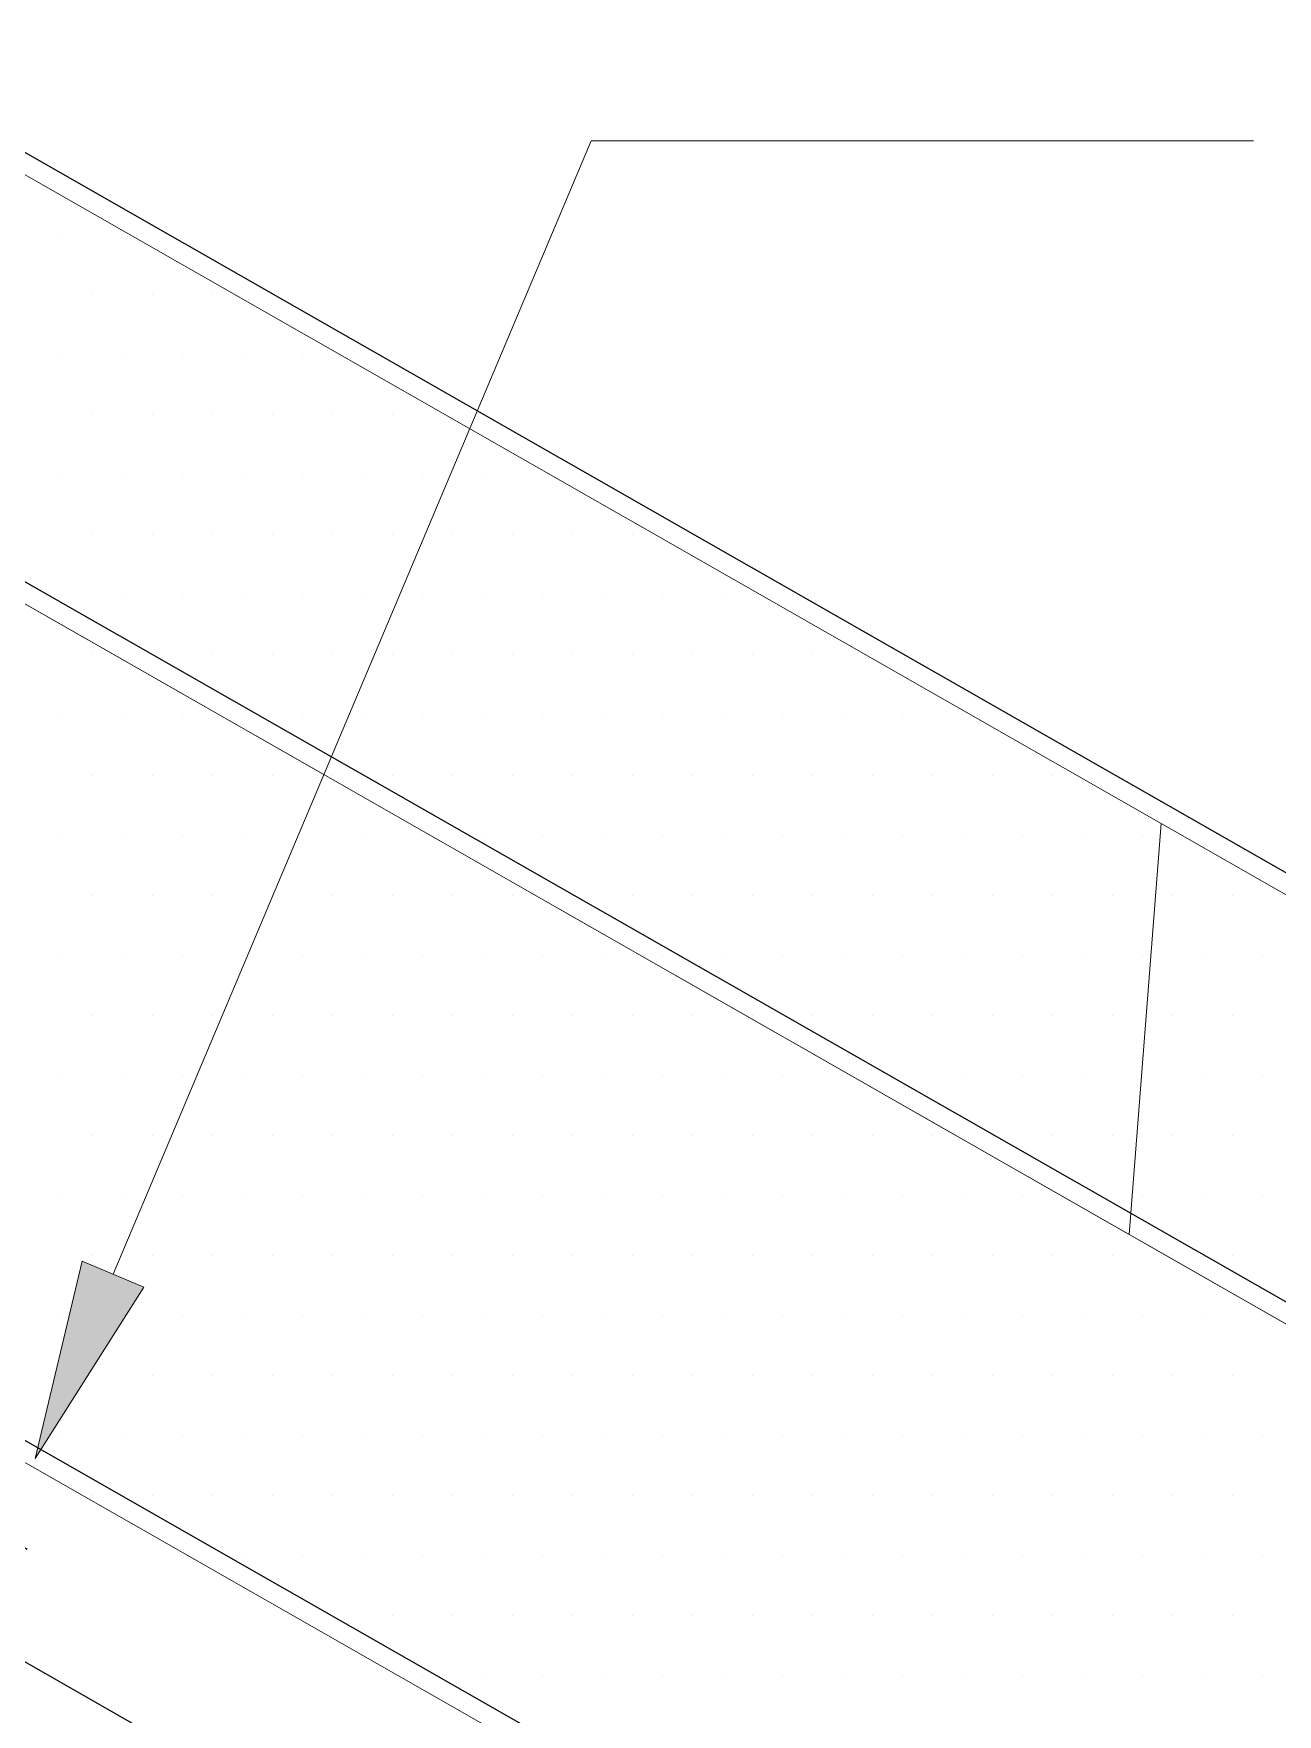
# Model space of a CAD drawing. Header units: inches. Extents: x -20.7 to 75.7, y -15.1 to 19.1.
# Drawn here: x -16.589 to -16.2, y -1.956 to -1.431 of the extents above; entities that cross this region are included whole.
import ezdxf

# ---------------------------------------------------------------- set-up
doc = ezdxf.new("R2010")
doc.units = ezdxf.units.IN
doc.header["$MEASUREMENT"] = 0
doc.linetypes.add('AI-Linetype-3', pattern=[0.375113, 0.250075, -0.125038])
for name, color, linetype, lineweight in [('.ATI-HATCH', 7, 'Continuous', 0), ('.ATI-TEXT', 7, 'Continuous', 0), ('G-ANNO-TTLB', 7, 'Continuous', 0), ('TYVEK', 7, 'Continuous', 0)]:
    doc.layers.add(name, color=color, linetype=linetype, lineweight=lineweight)

# ---------------------------------------------------------------- blocks, each defined once
blk = doc.blocks.new('Block_399')
at = {"layer": '.ATI-TEXT', "true_color": 0x000000, "transparency": 33554687}
h = blk.add_hatch(color=18, dxfattribs=at)
h.dxf.hatch_style = 2
h.paths.add_polyline_path([(-16.55431, -1.82292), (-16.58822, -1.87647), (-16.57351, -1.81482)])
at = {"layer": '.ATI-TEXT', "color": 18, "lineweight": 0, "true_color": 0x000000}
for p, q in [((-16.56391, -1.81887), (-16.41447, -1.4647)), ((-16.41447, -1.4647), (-16.20749, -1.4647))]:
    blk.add_line(p, q, dxfattribs=at)
at = {"layer": '.ATI-TEXT'}
blk.add_lwpolyline([(-16.55431, -1.82292), (-16.58822, -1.87647), (-16.57351, -1.81482), (-16.57351, -1.81482)], close=True, dxfattribs=at)
blk = doc.blocks.new('Block_501')
at = {"layer": '.ATI-HATCH'}
for points, knots in [([(-17.85279, -0.88913), (-17.85279, -0.88913), (-17.96947, -0.95664), (-17.96947, -0.95664), (-17.96947, -0.95664), (-18.08615, -1.02414), (-18.08615, -1.02414), (-18.08615, -1.02414), (-16.21898, -2.09033), (-16.21898, -2.09033), (-16.21898, -2.09033), (-15.98562, -1.95532), (-15.98562, -1.95532), (-15.98562, -1.95532), (-17.85279, -0.88913), (-17.85279, -0.88913)], [0, 0, 0, 0, 1, 1, 1, 2, 2, 2, 3, 3, 3, 4, 4, 4, 5, 5, 5, 5]), ([(-16.83667, -1.33523), (-16.83667, -1.33523), (-16.84666, -1.46365), (-16.84666, -1.46365), (-16.84666, -1.46365), (-16.24635, -1.80644), (-16.24635, -1.80644), (-16.24635, -1.80644), (-16.23636, -1.67801), (-16.23636, -1.67801), (-16.23636, -1.67801), (-16.83667, -1.33523), (-16.83667, -1.33523)], [0, 0, 0, 0, 1, 1, 1, 2, 2, 2, 3, 3, 3, 4, 4, 4, 4]), ([(-16.23636, -1.67801), (-16.23636, -1.67801), (-16.24635, -1.80644), (-16.24635, -1.80644), (-16.24635, -1.80644), (-15.98562, -1.95532), (-15.98562, -1.95532), (-15.98562, -1.95532), (-15.86894, -1.88782), (-15.86894, -1.88782), (-15.86894, -1.88782), (-16.23636, -1.67801), (-16.23636, -1.67801)], [0, 0, 0, 0, 1, 1, 1, 2, 2, 2, 3, 3, 3, 4, 4, 4, 4])]:
    blk.add_open_spline(points, degree=3, knots=knots, dxfattribs=at)
at = {"layer": '.ATI-HATCH', "color": 8, "lineweight": 0, "true_color": 0x818080}
for points in [[(-16.57986, -1.49407), (-16.57986, -1.49407), (-16.57986, -1.49407), (-16.57986, -1.49407)], [(-16.5611, -1.49407), (-16.5611, -1.49407), (-16.5611, -1.49407), (-16.5611, -1.49407)], [(-16.57048, -1.51282), (-16.57048, -1.51282), (-16.57048, -1.51282), (-16.57048, -1.51282)], [(-16.55172, -1.51282), (-16.55172, -1.51282), (-16.55172, -1.51282), (-16.55172, -1.51282)], [(-16.53297, -1.51282), (-16.53297, -1.51282), (-16.53297, -1.51282), (-16.53297, -1.51282)], [(-16.57986, -1.53158), (-16.57986, -1.53158), (-16.57986, -1.53158), (-16.57986, -1.53158)], [(-16.5611, -1.53158), (-16.5611, -1.53158), (-16.5611, -1.53158), (-16.5611, -1.53158)], [(-16.54234, -1.53158), (-16.54234, -1.53158), (-16.54234, -1.53158), (-16.54234, -1.53158)], [(-16.52359, -1.53158), (-16.52359, -1.53158), (-16.52359, -1.53158), (-16.52359, -1.53158)], [(-16.50483, -1.53158), (-16.50483, -1.53158), (-16.50483, -1.53158), (-16.50483, -1.53158)], [(-16.57048, -1.55033), (-16.57048, -1.55033), (-16.57048, -1.55033), (-16.57048, -1.55033)], [(-16.55172, -1.55033), (-16.55172, -1.55033), (-16.55172, -1.55033), (-16.55172, -1.55033)], [(-16.53297, -1.55033), (-16.53297, -1.55033), (-16.53297, -1.55033), (-16.53297, -1.55033)], [(-16.51421, -1.55033), (-16.51421, -1.55033), (-16.51421, -1.55033), (-16.51421, -1.55033)], [(-16.49546, -1.55033), (-16.49546, -1.55033), (-16.49546, -1.55033), (-16.49546, -1.55033)], [(-16.4767, -1.55033), (-16.4767, -1.55033), (-16.4767, -1.55033), (-16.4767, -1.55033)], [(-16.57986, -1.56909), (-16.57986, -1.56909), (-16.57986, -1.56909), (-16.57986, -1.56909)], [(-16.5611, -1.56909), (-16.5611, -1.56909), (-16.5611, -1.56909), (-16.5611, -1.56909)], [(-16.54234, -1.56909), (-16.54234, -1.56909), (-16.54234, -1.56909), (-16.54234, -1.56909)], [(-16.52359, -1.56909), (-16.52359, -1.56909), (-16.52359, -1.56909), (-16.52359, -1.56909)], [(-16.50483, -1.56909), (-16.50483, -1.56909), (-16.50483, -1.56909), (-16.50483, -1.56909)], [(-16.48608, -1.56909), (-16.48608, -1.56909), (-16.48608, -1.56909), (-16.48608, -1.56909)], [(-16.46732, -1.56909), (-16.46732, -1.56909), (-16.46732, -1.56909), (-16.46732, -1.56909)], [(-16.44857, -1.56909), (-16.44857, -1.56909), (-16.44857, -1.56909), (-16.44857, -1.56909)], [(-16.42981, -1.56909), (-16.42981, -1.56909), (-16.42981, -1.56909), (-16.42981, -1.56909)], [(-16.57048, -1.58784), (-16.57048, -1.58784), (-16.57048, -1.58784), (-16.57048, -1.58784)], [(-16.55172, -1.58784), (-16.55172, -1.58784), (-16.55172, -1.58784), (-16.55172, -1.58784)], [(-16.53297, -1.58784), (-16.53297, -1.58784), (-16.53297, -1.58784), (-16.53297, -1.58784)], [(-16.51421, -1.58784), (-16.51421, -1.58784), (-16.51421, -1.58784), (-16.51421, -1.58784)], [(-16.49546, -1.58784), (-16.49546, -1.58784), (-16.49546, -1.58784), (-16.49546, -1.58784)], [(-16.4767, -1.58784), (-16.4767, -1.58784), (-16.4767, -1.58784), (-16.4767, -1.58784)], [(-16.45794, -1.58784), (-16.45794, -1.58784), (-16.45794, -1.58784), (-16.45794, -1.58784)], [(-16.43919, -1.58784), (-16.43919, -1.58784), (-16.43919, -1.58784), (-16.43919, -1.58784)], [(-16.42043, -1.58784), (-16.42043, -1.58784), (-16.42043, -1.58784), (-16.42043, -1.58784)], [(-16.40168, -1.58784), (-16.40168, -1.58784), (-16.40168, -1.58784), (-16.40168, -1.58784)], [(-16.57986, -1.6066), (-16.57986, -1.6066), (-16.57986, -1.6066), (-16.57986, -1.6066)], [(-16.5611, -1.6066), (-16.5611, -1.6066), (-16.5611, -1.6066), (-16.5611, -1.6066)], [(-16.54234, -1.6066), (-16.54234, -1.6066), (-16.54234, -1.6066), (-16.54234, -1.6066)], [(-16.52359, -1.6066), (-16.52359, -1.6066), (-16.52359, -1.6066), (-16.52359, -1.6066)], [(-16.50483, -1.6066), (-16.50483, -1.6066), (-16.50483, -1.6066), (-16.50483, -1.6066)], [(-16.48608, -1.6066), (-16.48608, -1.6066), (-16.48608, -1.6066), (-16.48608, -1.6066)], [(-16.46732, -1.6066), (-16.46732, -1.6066), (-16.46732, -1.6066), (-16.46732, -1.6066)], [(-16.44857, -1.6066), (-16.44857, -1.6066), (-16.44857, -1.6066), (-16.44857, -1.6066)], [(-16.42981, -1.6066), (-16.42981, -1.6066), (-16.42981, -1.6066), (-16.42981, -1.6066)], [(-16.41105, -1.6066), (-16.41105, -1.6066), (-16.41105, -1.6066), (-16.41105, -1.6066)], [(-16.3923, -1.6066), (-16.3923, -1.6066), (-16.3923, -1.6066), (-16.3923, -1.6066)], [(-16.37354, -1.6066), (-16.37354, -1.6066), (-16.37354, -1.6066), (-16.37354, -1.6066)], [(-16.57048, -1.62536), (-16.57048, -1.62536), (-16.57048, -1.62536), (-16.57048, -1.62536)], [(-16.55172, -1.62536), (-16.55172, -1.62536), (-16.55172, -1.62536), (-16.55172, -1.62536)], [(-16.53297, -1.62536), (-16.53297, -1.62536), (-16.53297, -1.62536), (-16.53297, -1.62536)], [(-16.51421, -1.62536), (-16.51421, -1.62536), (-16.51421, -1.62536), (-16.51421, -1.62536)], [(-16.49546, -1.62536), (-16.49546, -1.62536), (-16.49546, -1.62536), (-16.49546, -1.62536)], [(-16.4767, -1.62536), (-16.4767, -1.62536), (-16.4767, -1.62536), (-16.4767, -1.62536)], [(-16.45794, -1.62536), (-16.45794, -1.62536), (-16.45794, -1.62536), (-16.45794, -1.62536)], [(-16.43919, -1.62536), (-16.43919, -1.62536), (-16.43919, -1.62536), (-16.43919, -1.62536)], [(-16.42043, -1.62536), (-16.42043, -1.62536), (-16.42043, -1.62536), (-16.42043, -1.62536)], [(-16.40168, -1.62536), (-16.40168, -1.62536), (-16.40168, -1.62536), (-16.40168, -1.62536)], [(-16.38292, -1.62536), (-16.38292, -1.62536), (-16.38292, -1.62536), (-16.38292, -1.62536)], [(-16.36417, -1.62536), (-16.36417, -1.62536), (-16.36417, -1.62536), (-16.36417, -1.62536)], [(-16.34541, -1.62536), (-16.34541, -1.62536), (-16.34541, -1.62536), (-16.34541, -1.62536)], [(-16.57986, -1.64411), (-16.57986, -1.64411), (-16.57986, -1.64411), (-16.57986, -1.64411)], [(-16.5611, -1.64411), (-16.5611, -1.64411), (-16.5611, -1.64411), (-16.5611, -1.64411)], [(-16.54234, -1.64411), (-16.54234, -1.64411), (-16.54234, -1.64411), (-16.54234, -1.64411)], [(-16.52359, -1.64411), (-16.52359, -1.64411), (-16.52359, -1.64411), (-16.52359, -1.64411)], [(-16.50483, -1.64411), (-16.50483, -1.64411), (-16.50483, -1.64411), (-16.50483, -1.64411)], [(-16.48608, -1.64411), (-16.48608, -1.64411), (-16.48608, -1.64411), (-16.48608, -1.64411)], [(-16.46732, -1.64411), (-16.46732, -1.64411), (-16.46732, -1.64411), (-16.46732, -1.64411)], [(-16.44857, -1.64411), (-16.44857, -1.64411), (-16.44857, -1.64411), (-16.44857, -1.64411)], [(-16.42981, -1.64411), (-16.42981, -1.64411), (-16.42981, -1.64411), (-16.42981, -1.64411)], [(-16.41105, -1.64411), (-16.41105, -1.64411), (-16.41105, -1.64411), (-16.41105, -1.64411)], [(-16.3923, -1.64411), (-16.3923, -1.64411), (-16.3923, -1.64411), (-16.3923, -1.64411)], [(-16.37354, -1.64411), (-16.37354, -1.64411), (-16.37354, -1.64411), (-16.37354, -1.64411)], [(-16.35479, -1.64411), (-16.35479, -1.64411), (-16.35479, -1.64411), (-16.35479, -1.64411)], [(-16.33603, -1.64411), (-16.33603, -1.64411), (-16.33603, -1.64411), (-16.33603, -1.64411)], [(-16.31728, -1.64411), (-16.31728, -1.64411), (-16.31728, -1.64411), (-16.31728, -1.64411)], [(-16.29852, -1.64411), (-16.29852, -1.64411), (-16.29852, -1.64411), (-16.29852, -1.64411)], [(-16.57048, -1.66287), (-16.57048, -1.66287), (-16.57048, -1.66287), (-16.57048, -1.66287)], [(-16.55172, -1.66287), (-16.55172, -1.66287), (-16.55172, -1.66287), (-16.55172, -1.66287)], [(-16.53297, -1.66287), (-16.53297, -1.66287), (-16.53297, -1.66287), (-16.53297, -1.66287)], [(-16.51421, -1.66287), (-16.51421, -1.66287), (-16.51421, -1.66287), (-16.51421, -1.66287)], [(-16.49546, -1.66287), (-16.49546, -1.66287), (-16.49546, -1.66287), (-16.49546, -1.66287)], [(-16.4767, -1.66287), (-16.4767, -1.66287), (-16.4767, -1.66287), (-16.4767, -1.66287)], [(-16.45794, -1.66287), (-16.45794, -1.66287), (-16.45794, -1.66287), (-16.45794, -1.66287)], [(-16.43919, -1.66287), (-16.43919, -1.66287), (-16.43919, -1.66287), (-16.43919, -1.66287)], [(-16.42043, -1.66287), (-16.42043, -1.66287), (-16.42043, -1.66287), (-16.42043, -1.66287)], [(-16.40168, -1.66287), (-16.40168, -1.66287), (-16.40168, -1.66287), (-16.40168, -1.66287)], [(-16.38292, -1.66287), (-16.38292, -1.66287), (-16.38292, -1.66287), (-16.38292, -1.66287)], [(-16.36417, -1.66287), (-16.36417, -1.66287), (-16.36417, -1.66287), (-16.36417, -1.66287)], [(-16.34541, -1.66287), (-16.34541, -1.66287), (-16.34541, -1.66287), (-16.34541, -1.66287)], [(-16.32665, -1.66287), (-16.32665, -1.66287), (-16.32665, -1.66287), (-16.32665, -1.66287)], [(-16.3079, -1.66287), (-16.3079, -1.66287), (-16.3079, -1.66287), (-16.3079, -1.66287)], [(-16.28914, -1.66287), (-16.28914, -1.66287), (-16.28914, -1.66287), (-16.28914, -1.66287)], [(-16.27039, -1.66287), (-16.27039, -1.66287), (-16.27039, -1.66287), (-16.27039, -1.66287)], [(-16.57986, -1.68162), (-16.57986, -1.68162), (-16.57986, -1.68162), (-16.57986, -1.68162)], [(-16.5611, -1.68162), (-16.5611, -1.68162), (-16.5611, -1.68162), (-16.5611, -1.68162)], [(-16.54234, -1.68162), (-16.54234, -1.68162), (-16.54234, -1.68162), (-16.54234, -1.68162)], [(-16.52359, -1.68162), (-16.52359, -1.68162), (-16.52359, -1.68162), (-16.52359, -1.68162)], [(-16.50483, -1.68162), (-16.50483, -1.68162), (-16.50483, -1.68162), (-16.50483, -1.68162)], [(-16.48608, -1.68162), (-16.48608, -1.68162), (-16.48608, -1.68162), (-16.48608, -1.68162)], [(-16.46732, -1.68162), (-16.46732, -1.68162), (-16.46732, -1.68162), (-16.46732, -1.68162)], [(-16.44857, -1.68162), (-16.44857, -1.68162), (-16.44857, -1.68162), (-16.44857, -1.68162)], [(-16.42981, -1.68162), (-16.42981, -1.68162), (-16.42981, -1.68162), (-16.42981, -1.68162)], [(-16.41105, -1.68162), (-16.41105, -1.68162), (-16.41105, -1.68162), (-16.41105, -1.68162)], [(-16.3923, -1.68162), (-16.3923, -1.68162), (-16.3923, -1.68162), (-16.3923, -1.68162)], [(-16.37354, -1.68162), (-16.37354, -1.68162), (-16.37354, -1.68162), (-16.37354, -1.68162)], [(-16.35479, -1.68162), (-16.35479, -1.68162), (-16.35479, -1.68162), (-16.35479, -1.68162)], [(-16.33603, -1.68162), (-16.33603, -1.68162), (-16.33603, -1.68162), (-16.33603, -1.68162)], [(-16.31728, -1.68162), (-16.31728, -1.68162), (-16.31728, -1.68162), (-16.31728, -1.68162)], [(-16.29852, -1.68162), (-16.29852, -1.68162), (-16.29852, -1.68162), (-16.29852, -1.68162)], [(-16.27977, -1.68162), (-16.27977, -1.68162), (-16.27977, -1.68162), (-16.27977, -1.68162)], [(-16.26101, -1.68162), (-16.26101, -1.68162), (-16.26101, -1.68162), (-16.26101, -1.68162)], [(-16.24225, -1.68162), (-16.24225, -1.68162), (-16.24225, -1.68162), (-16.24225, -1.68162)], [(-16.57048, -1.70038), (-16.57048, -1.70038), (-16.57048, -1.70038), (-16.57048, -1.70038)], [(-16.55172, -1.70038), (-16.55172, -1.70038), (-16.55172, -1.70038), (-16.55172, -1.70038)], [(-16.53297, -1.70038), (-16.53297, -1.70038), (-16.53297, -1.70038), (-16.53297, -1.70038)], [(-16.51421, -1.70038), (-16.51421, -1.70038), (-16.51421, -1.70038), (-16.51421, -1.70038)], [(-16.49546, -1.70038), (-16.49546, -1.70038), (-16.49546, -1.70038), (-16.49546, -1.70038)], [(-16.4767, -1.70038), (-16.4767, -1.70038), (-16.4767, -1.70038), (-16.4767, -1.70038)], [(-16.45794, -1.70038), (-16.45794, -1.70038), (-16.45794, -1.70038), (-16.45794, -1.70038)], [(-16.43919, -1.70038), (-16.43919, -1.70038), (-16.43919, -1.70038), (-16.43919, -1.70038)], [(-16.42043, -1.70038), (-16.42043, -1.70038), (-16.42043, -1.70038), (-16.42043, -1.70038)], [(-16.40168, -1.70038), (-16.40168, -1.70038), (-16.40168, -1.70038), (-16.40168, -1.70038)], [(-16.38292, -1.70038), (-16.38292, -1.70038), (-16.38292, -1.70038), (-16.38292, -1.70038)], [(-16.36417, -1.70038), (-16.36417, -1.70038), (-16.36417, -1.70038), (-16.36417, -1.70038)], [(-16.34541, -1.70038), (-16.34541, -1.70038), (-16.34541, -1.70038), (-16.34541, -1.70038)], [(-16.32665, -1.70038), (-16.32665, -1.70038), (-16.32665, -1.70038), (-16.32665, -1.70038)], [(-16.3079, -1.70038), (-16.3079, -1.70038), (-16.3079, -1.70038), (-16.3079, -1.70038)], [(-16.28914, -1.70038), (-16.28914, -1.70038), (-16.28914, -1.70038), (-16.28914, -1.70038)], [(-16.27039, -1.70038), (-16.27039, -1.70038), (-16.27039, -1.70038), (-16.27039, -1.70038)], [(-16.25163, -1.70038), (-16.25163, -1.70038), (-16.25163, -1.70038), (-16.25163, -1.70038)], [(-16.23288, -1.70038), (-16.23288, -1.70038), (-16.23288, -1.70038), (-16.23288, -1.70038)], [(-16.21412, -1.70038), (-16.21412, -1.70038), (-16.21412, -1.70038), (-16.21412, -1.70038)], [(-16.57986, -1.71913), (-16.57986, -1.71913), (-16.57986, -1.71913), (-16.57986, -1.71913)], [(-16.5611, -1.71913), (-16.5611, -1.71913), (-16.5611, -1.71913), (-16.5611, -1.71913)], [(-16.54234, -1.71913), (-16.54234, -1.71913), (-16.54234, -1.71913), (-16.54234, -1.71913)], [(-16.52359, -1.71913), (-16.52359, -1.71913), (-16.52359, -1.71913), (-16.52359, -1.71913)], [(-16.50483, -1.71913), (-16.50483, -1.71913), (-16.50483, -1.71913), (-16.50483, -1.71913)], [(-16.48608, -1.71913), (-16.48608, -1.71913), (-16.48608, -1.71913), (-16.48608, -1.71913)], [(-16.46732, -1.71913), (-16.46732, -1.71913), (-16.46732, -1.71913), (-16.46732, -1.71913)], [(-16.44857, -1.71913), (-16.44857, -1.71913), (-16.44857, -1.71913), (-16.44857, -1.71913)], [(-16.42981, -1.71913), (-16.42981, -1.71913), (-16.42981, -1.71913), (-16.42981, -1.71913)], [(-16.41105, -1.71913), (-16.41105, -1.71913), (-16.41105, -1.71913), (-16.41105, -1.71913)], [(-16.3923, -1.71913), (-16.3923, -1.71913), (-16.3923, -1.71913), (-16.3923, -1.71913)], [(-16.37354, -1.71913), (-16.37354, -1.71913), (-16.37354, -1.71913), (-16.37354, -1.71913)], [(-16.35479, -1.71913), (-16.35479, -1.71913), (-16.35479, -1.71913), (-16.35479, -1.71913)], [(-16.33603, -1.71913), (-16.33603, -1.71913), (-16.33603, -1.71913), (-16.33603, -1.71913)], [(-16.31728, -1.71913), (-16.31728, -1.71913), (-16.31728, -1.71913), (-16.31728, -1.71913)], [(-16.29852, -1.71913), (-16.29852, -1.71913), (-16.29852, -1.71913), (-16.29852, -1.71913)], [(-16.27977, -1.71913), (-16.27977, -1.71913), (-16.27977, -1.71913), (-16.27977, -1.71913)], [(-16.26101, -1.71913), (-16.26101, -1.71913), (-16.26101, -1.71913), (-16.26101, -1.71913)], [(-16.24225, -1.71913), (-16.24225, -1.71913), (-16.24225, -1.71913), (-16.24225, -1.71913)], [(-16.2235, -1.71913), (-16.2235, -1.71913), (-16.2235, -1.71913), (-16.2235, -1.71913)], [(-16.20474, -1.71913), (-16.20474, -1.71913), (-16.20474, -1.71913), (-16.20474, -1.71913)], [(-16.57048, -1.73789), (-16.57048, -1.73789), (-16.57048, -1.73789), (-16.57048, -1.73789)], [(-16.55172, -1.73789), (-16.55172, -1.73789), (-16.55172, -1.73789), (-16.55172, -1.73789)], [(-16.53297, -1.73789), (-16.53297, -1.73789), (-16.53297, -1.73789), (-16.53297, -1.73789)], [(-16.51421, -1.73789), (-16.51421, -1.73789), (-16.51421, -1.73789), (-16.51421, -1.73789)], [(-16.49546, -1.73789), (-16.49546, -1.73789), (-16.49546, -1.73789), (-16.49546, -1.73789)], [(-16.4767, -1.73789), (-16.4767, -1.73789), (-16.4767, -1.73789), (-16.4767, -1.73789)], [(-16.45794, -1.73789), (-16.45794, -1.73789), (-16.45794, -1.73789), (-16.45794, -1.73789)], [(-16.43919, -1.73789), (-16.43919, -1.73789), (-16.43919, -1.73789), (-16.43919, -1.73789)], [(-16.42043, -1.73789), (-16.42043, -1.73789), (-16.42043, -1.73789), (-16.42043, -1.73789)], [(-16.40168, -1.73789), (-16.40168, -1.73789), (-16.40168, -1.73789), (-16.40168, -1.73789)], [(-16.38292, -1.73789), (-16.38292, -1.73789), (-16.38292, -1.73789), (-16.38292, -1.73789)], [(-16.36417, -1.73789), (-16.36417, -1.73789), (-16.36417, -1.73789), (-16.36417, -1.73789)], [(-16.34541, -1.73789), (-16.34541, -1.73789), (-16.34541, -1.73789), (-16.34541, -1.73789)], [(-16.32665, -1.73789), (-16.32665, -1.73789), (-16.32665, -1.73789), (-16.32665, -1.73789)], [(-16.3079, -1.73789), (-16.3079, -1.73789), (-16.3079, -1.73789), (-16.3079, -1.73789)], [(-16.28914, -1.73789), (-16.28914, -1.73789), (-16.28914, -1.73789), (-16.28914, -1.73789)], [(-16.27039, -1.73789), (-16.27039, -1.73789), (-16.27039, -1.73789), (-16.27039, -1.73789)], [(-16.25163, -1.73789), (-16.25163, -1.73789), (-16.25163, -1.73789), (-16.25163, -1.73789)], [(-16.23288, -1.73789), (-16.23288, -1.73789), (-16.23288, -1.73789), (-16.23288, -1.73789)], [(-16.21412, -1.73789), (-16.21412, -1.73789), (-16.21412, -1.73789), (-16.21412, -1.73789)], [(-16.57986, -1.75665), (-16.57986, -1.75665), (-16.57986, -1.75665), (-16.57986, -1.75665)], [(-16.5611, -1.75665), (-16.5611, -1.75665), (-16.5611, -1.75665), (-16.5611, -1.75665)], [(-16.54234, -1.75665), (-16.54234, -1.75665), (-16.54234, -1.75665), (-16.54234, -1.75665)], [(-16.52359, -1.75665), (-16.52359, -1.75665), (-16.52359, -1.75665), (-16.52359, -1.75665)], [(-16.50483, -1.75665), (-16.50483, -1.75665), (-16.50483, -1.75665), (-16.50483, -1.75665)], [(-16.48608, -1.75665), (-16.48608, -1.75665), (-16.48608, -1.75665), (-16.48608, -1.75665)], [(-16.46732, -1.75665), (-16.46732, -1.75665), (-16.46732, -1.75665), (-16.46732, -1.75665)], [(-16.44857, -1.75665), (-16.44857, -1.75665), (-16.44857, -1.75665), (-16.44857, -1.75665)], [(-16.42981, -1.75665), (-16.42981, -1.75665), (-16.42981, -1.75665), (-16.42981, -1.75665)], [(-16.41105, -1.75665), (-16.41105, -1.75665), (-16.41105, -1.75665), (-16.41105, -1.75665)], [(-16.3923, -1.75665), (-16.3923, -1.75665), (-16.3923, -1.75665), (-16.3923, -1.75665)], [(-16.37354, -1.75665), (-16.37354, -1.75665), (-16.37354, -1.75665), (-16.37354, -1.75665)], [(-16.35479, -1.75665), (-16.35479, -1.75665), (-16.35479, -1.75665), (-16.35479, -1.75665)], [(-16.33603, -1.75665), (-16.33603, -1.75665), (-16.33603, -1.75665), (-16.33603, -1.75665)], [(-16.31728, -1.75665), (-16.31728, -1.75665), (-16.31728, -1.75665), (-16.31728, -1.75665)], [(-16.29852, -1.75665), (-16.29852, -1.75665), (-16.29852, -1.75665), (-16.29852, -1.75665)], [(-16.27977, -1.75665), (-16.27977, -1.75665), (-16.27977, -1.75665), (-16.27977, -1.75665)], [(-16.26101, -1.75665), (-16.26101, -1.75665), (-16.26101, -1.75665), (-16.26101, -1.75665)], [(-16.24225, -1.75665), (-16.24225, -1.75665), (-16.24225, -1.75665), (-16.24225, -1.75665)], [(-16.2235, -1.75665), (-16.2235, -1.75665), (-16.2235, -1.75665), (-16.2235, -1.75665)], [(-16.20474, -1.75665), (-16.20474, -1.75665), (-16.20474, -1.75665), (-16.20474, -1.75665)], [(-16.57048, -1.7754), (-16.57048, -1.7754), (-16.57048, -1.7754), (-16.57048, -1.7754)], [(-16.55172, -1.7754), (-16.55172, -1.7754), (-16.55172, -1.7754), (-16.55172, -1.7754)], [(-16.53297, -1.7754), (-16.53297, -1.7754), (-16.53297, -1.7754), (-16.53297, -1.7754)], [(-16.51421, -1.7754), (-16.51421, -1.7754), (-16.51421, -1.7754), (-16.51421, -1.7754)], [(-16.49546, -1.7754), (-16.49546, -1.7754), (-16.49546, -1.7754), (-16.49546, -1.7754)], [(-16.4767, -1.7754), (-16.4767, -1.7754), (-16.4767, -1.7754), (-16.4767, -1.7754)], [(-16.45794, -1.7754), (-16.45794, -1.7754), (-16.45794, -1.7754), (-16.45794, -1.7754)], [(-16.43919, -1.7754), (-16.43919, -1.7754), (-16.43919, -1.7754), (-16.43919, -1.7754)], [(-16.42043, -1.7754), (-16.42043, -1.7754), (-16.42043, -1.7754), (-16.42043, -1.7754)], [(-16.40168, -1.7754), (-16.40168, -1.7754), (-16.40168, -1.7754), (-16.40168, -1.7754)], [(-16.38292, -1.7754), (-16.38292, -1.7754), (-16.38292, -1.7754), (-16.38292, -1.7754)], [(-16.36417, -1.7754), (-16.36417, -1.7754), (-16.36417, -1.7754), (-16.36417, -1.7754)], [(-16.34541, -1.7754), (-16.34541, -1.7754), (-16.34541, -1.7754), (-16.34541, -1.7754)], [(-16.32665, -1.7754), (-16.32665, -1.7754), (-16.32665, -1.7754), (-16.32665, -1.7754)], [(-16.3079, -1.7754), (-16.3079, -1.7754), (-16.3079, -1.7754), (-16.3079, -1.7754)], [(-16.28914, -1.7754), (-16.28914, -1.7754), (-16.28914, -1.7754), (-16.28914, -1.7754)], [(-16.27039, -1.7754), (-16.27039, -1.7754), (-16.27039, -1.7754), (-16.27039, -1.7754)], [(-16.25163, -1.7754), (-16.25163, -1.7754), (-16.25163, -1.7754), (-16.25163, -1.7754)], [(-16.23288, -1.7754), (-16.23288, -1.7754), (-16.23288, -1.7754), (-16.23288, -1.7754)], [(-16.21412, -1.7754), (-16.21412, -1.7754), (-16.21412, -1.7754), (-16.21412, -1.7754)], [(-16.57986, -1.79416), (-16.57986, -1.79416), (-16.57986, -1.79416), (-16.57986, -1.79416)], [(-16.5611, -1.79416), (-16.5611, -1.79416), (-16.5611, -1.79416), (-16.5611, -1.79416)], [(-16.54234, -1.79416), (-16.54234, -1.79416), (-16.54234, -1.79416), (-16.54234, -1.79416)], [(-16.52359, -1.79416), (-16.52359, -1.79416), (-16.52359, -1.79416), (-16.52359, -1.79416)], [(-16.50483, -1.79416), (-16.50483, -1.79416), (-16.50483, -1.79416), (-16.50483, -1.79416)], [(-16.48608, -1.79416), (-16.48608, -1.79416), (-16.48608, -1.79416), (-16.48608, -1.79416)], [(-16.46732, -1.79416), (-16.46732, -1.79416), (-16.46732, -1.79416), (-16.46732, -1.79416)], [(-16.44857, -1.79416), (-16.44857, -1.79416), (-16.44857, -1.79416), (-16.44857, -1.79416)], [(-16.42981, -1.79416), (-16.42981, -1.79416), (-16.42981, -1.79416), (-16.42981, -1.79416)], [(-16.41105, -1.79416), (-16.41105, -1.79416), (-16.41105, -1.79416), (-16.41105, -1.79416)], [(-16.3923, -1.79416), (-16.3923, -1.79416), (-16.3923, -1.79416), (-16.3923, -1.79416)], [(-16.37354, -1.79416), (-16.37354, -1.79416), (-16.37354, -1.79416), (-16.37354, -1.79416)], [(-16.35479, -1.79416), (-16.35479, -1.79416), (-16.35479, -1.79416), (-16.35479, -1.79416)], [(-16.33603, -1.79416), (-16.33603, -1.79416), (-16.33603, -1.79416), (-16.33603, -1.79416)], [(-16.31728, -1.79416), (-16.31728, -1.79416), (-16.31728, -1.79416), (-16.31728, -1.79416)], [(-16.29852, -1.79416), (-16.29852, -1.79416), (-16.29852, -1.79416), (-16.29852, -1.79416)], [(-16.27977, -1.79416), (-16.27977, -1.79416), (-16.27977, -1.79416), (-16.27977, -1.79416)], [(-16.26101, -1.79416), (-16.26101, -1.79416), (-16.26101, -1.79416), (-16.26101, -1.79416)], [(-16.24225, -1.79416), (-16.24225, -1.79416), (-16.24225, -1.79416), (-16.24225, -1.79416)], [(-16.2235, -1.79416), (-16.2235, -1.79416), (-16.2235, -1.79416), (-16.2235, -1.79416)], [(-16.20474, -1.79416), (-16.20474, -1.79416), (-16.20474, -1.79416), (-16.20474, -1.79416)], [(-16.57048, -1.81291), (-16.57048, -1.81291), (-16.57048, -1.81291), (-16.57048, -1.81291)], [(-16.55172, -1.81291), (-16.55172, -1.81291), (-16.55172, -1.81291), (-16.55172, -1.81291)], [(-16.53297, -1.81291), (-16.53297, -1.81291), (-16.53297, -1.81291), (-16.53297, -1.81291)], [(-16.51421, -1.81291), (-16.51421, -1.81291), (-16.51421, -1.81291), (-16.51421, -1.81291)], [(-16.49546, -1.81291), (-16.49546, -1.81291), (-16.49546, -1.81291), (-16.49546, -1.81291)], [(-16.4767, -1.81291), (-16.4767, -1.81291), (-16.4767, -1.81291), (-16.4767, -1.81291)], [(-16.45794, -1.81291), (-16.45794, -1.81291), (-16.45794, -1.81291), (-16.45794, -1.81291)], [(-16.43919, -1.81291), (-16.43919, -1.81291), (-16.43919, -1.81291), (-16.43919, -1.81291)], [(-16.42043, -1.81291), (-16.42043, -1.81291), (-16.42043, -1.81291), (-16.42043, -1.81291)], [(-16.40168, -1.81291), (-16.40168, -1.81291), (-16.40168, -1.81291), (-16.40168, -1.81291)], [(-16.38292, -1.81291), (-16.38292, -1.81291), (-16.38292, -1.81291), (-16.38292, -1.81291)], [(-16.36417, -1.81291), (-16.36417, -1.81291), (-16.36417, -1.81291), (-16.36417, -1.81291)], [(-16.34541, -1.81291), (-16.34541, -1.81291), (-16.34541, -1.81291), (-16.34541, -1.81291)], [(-16.32665, -1.81291), (-16.32665, -1.81291), (-16.32665, -1.81291), (-16.32665, -1.81291)], [(-16.3079, -1.81291), (-16.3079, -1.81291), (-16.3079, -1.81291), (-16.3079, -1.81291)], [(-16.28914, -1.81291), (-16.28914, -1.81291), (-16.28914, -1.81291), (-16.28914, -1.81291)], [(-16.27039, -1.81291), (-16.27039, -1.81291), (-16.27039, -1.81291), (-16.27039, -1.81291)], [(-16.25163, -1.81291), (-16.25163, -1.81291), (-16.25163, -1.81291), (-16.25163, -1.81291)], [(-16.23288, -1.81291), (-16.23288, -1.81291), (-16.23288, -1.81291), (-16.23288, -1.81291)], [(-16.21412, -1.81291), (-16.21412, -1.81291), (-16.21412, -1.81291), (-16.21412, -1.81291)], [(-16.57986, -1.83167), (-16.57986, -1.83167), (-16.57986, -1.83167), (-16.57986, -1.83167)], [(-16.5611, -1.83167), (-16.5611, -1.83167), (-16.5611, -1.83167), (-16.5611, -1.83167)], [(-16.54234, -1.83167), (-16.54234, -1.83167), (-16.54234, -1.83167), (-16.54234, -1.83167)], [(-16.52359, -1.83167), (-16.52359, -1.83167), (-16.52359, -1.83167), (-16.52359, -1.83167)], [(-16.50483, -1.83167), (-16.50483, -1.83167), (-16.50483, -1.83167), (-16.50483, -1.83167)], [(-16.48608, -1.83167), (-16.48608, -1.83167), (-16.48608, -1.83167), (-16.48608, -1.83167)], [(-16.46732, -1.83167), (-16.46732, -1.83167), (-16.46732, -1.83167), (-16.46732, -1.83167)], [(-16.44857, -1.83167), (-16.44857, -1.83167), (-16.44857, -1.83167), (-16.44857, -1.83167)], [(-16.42981, -1.83167), (-16.42981, -1.83167), (-16.42981, -1.83167), (-16.42981, -1.83167)], [(-16.41105, -1.83167), (-16.41105, -1.83167), (-16.41105, -1.83167), (-16.41105, -1.83167)], [(-16.3923, -1.83167), (-16.3923, -1.83167), (-16.3923, -1.83167), (-16.3923, -1.83167)], [(-16.37354, -1.83167), (-16.37354, -1.83167), (-16.37354, -1.83167), (-16.37354, -1.83167)], [(-16.35479, -1.83167), (-16.35479, -1.83167), (-16.35479, -1.83167), (-16.35479, -1.83167)], [(-16.33603, -1.83167), (-16.33603, -1.83167), (-16.33603, -1.83167), (-16.33603, -1.83167)], [(-16.31728, -1.83167), (-16.31728, -1.83167), (-16.31728, -1.83167), (-16.31728, -1.83167)], [(-16.29852, -1.83167), (-16.29852, -1.83167), (-16.29852, -1.83167), (-16.29852, -1.83167)], [(-16.27977, -1.83167), (-16.27977, -1.83167), (-16.27977, -1.83167), (-16.27977, -1.83167)], [(-16.26101, -1.83167), (-16.26101, -1.83167), (-16.26101, -1.83167), (-16.26101, -1.83167)], [(-16.24225, -1.83167), (-16.24225, -1.83167), (-16.24225, -1.83167), (-16.24225, -1.83167)], [(-16.2235, -1.83167), (-16.2235, -1.83167), (-16.2235, -1.83167), (-16.2235, -1.83167)], [(-16.20474, -1.83167), (-16.20474, -1.83167), (-16.20474, -1.83167), (-16.20474, -1.83167)], [(-16.57048, -1.85042), (-16.57048, -1.85042), (-16.57048, -1.85042), (-16.57048, -1.85042)], [(-16.55172, -1.85042), (-16.55172, -1.85042), (-16.55172, -1.85042), (-16.55172, -1.85042)], [(-16.53297, -1.85042), (-16.53297, -1.85042), (-16.53297, -1.85042), (-16.53297, -1.85042)], [(-16.51421, -1.85042), (-16.51421, -1.85042), (-16.51421, -1.85042), (-16.51421, -1.85042)], [(-16.49546, -1.85042), (-16.49546, -1.85042), (-16.49546, -1.85042), (-16.49546, -1.85042)], [(-16.4767, -1.85042), (-16.4767, -1.85042), (-16.4767, -1.85042), (-16.4767, -1.85042)], [(-16.45794, -1.85042), (-16.45794, -1.85042), (-16.45794, -1.85042), (-16.45794, -1.85042)], [(-16.43919, -1.85042), (-16.43919, -1.85042), (-16.43919, -1.85042), (-16.43919, -1.85042)], [(-16.42043, -1.85042), (-16.42043, -1.85042), (-16.42043, -1.85042), (-16.42043, -1.85042)], [(-16.40168, -1.85042), (-16.40168, -1.85042), (-16.40168, -1.85042), (-16.40168, -1.85042)], [(-16.38292, -1.85042), (-16.38292, -1.85042), (-16.38292, -1.85042), (-16.38292, -1.85042)], [(-16.36417, -1.85042), (-16.36417, -1.85042), (-16.36417, -1.85042), (-16.36417, -1.85042)], [(-16.34541, -1.85042), (-16.34541, -1.85042), (-16.34541, -1.85042), (-16.34541, -1.85042)], [(-16.32665, -1.85042), (-16.32665, -1.85042), (-16.32665, -1.85042), (-16.32665, -1.85042)], [(-16.3079, -1.85042), (-16.3079, -1.85042), (-16.3079, -1.85042), (-16.3079, -1.85042)], [(-16.28914, -1.85042), (-16.28914, -1.85042), (-16.28914, -1.85042), (-16.28914, -1.85042)], [(-16.27039, -1.85042), (-16.27039, -1.85042), (-16.27039, -1.85042), (-16.27039, -1.85042)], [(-16.25163, -1.85042), (-16.25163, -1.85042), (-16.25163, -1.85042), (-16.25163, -1.85042)], [(-16.23288, -1.85042), (-16.23288, -1.85042), (-16.23288, -1.85042), (-16.23288, -1.85042)], [(-16.21412, -1.85042), (-16.21412, -1.85042), (-16.21412, -1.85042), (-16.21412, -1.85042)], [(-16.57986, -1.86918), (-16.57986, -1.86918), (-16.57986, -1.86918), (-16.57986, -1.86918)], [(-16.5611, -1.86918), (-16.5611, -1.86918), (-16.5611, -1.86918), (-16.5611, -1.86918)], [(-16.54234, -1.86918), (-16.54234, -1.86918), (-16.54234, -1.86918), (-16.54234, -1.86918)], [(-16.52359, -1.86918), (-16.52359, -1.86918), (-16.52359, -1.86918), (-16.52359, -1.86918)], [(-16.50483, -1.86918), (-16.50483, -1.86918), (-16.50483, -1.86918), (-16.50483, -1.86918)], [(-16.48608, -1.86918), (-16.48608, -1.86918), (-16.48608, -1.86918), (-16.48608, -1.86918)], [(-16.46732, -1.86918), (-16.46732, -1.86918), (-16.46732, -1.86918), (-16.46732, -1.86918)], [(-16.44857, -1.86918), (-16.44857, -1.86918), (-16.44857, -1.86918), (-16.44857, -1.86918)], [(-16.42981, -1.86918), (-16.42981, -1.86918), (-16.42981, -1.86918), (-16.42981, -1.86918)], [(-16.41105, -1.86918), (-16.41105, -1.86918), (-16.41105, -1.86918), (-16.41105, -1.86918)], [(-16.3923, -1.86918), (-16.3923, -1.86918), (-16.3923, -1.86918), (-16.3923, -1.86918)], [(-16.37354, -1.86918), (-16.37354, -1.86918), (-16.37354, -1.86918), (-16.37354, -1.86918)], [(-16.35479, -1.86918), (-16.35479, -1.86918), (-16.35479, -1.86918), (-16.35479, -1.86918)], [(-16.33603, -1.86918), (-16.33603, -1.86918), (-16.33603, -1.86918), (-16.33603, -1.86918)], [(-16.31728, -1.86918), (-16.31728, -1.86918), (-16.31728, -1.86918), (-16.31728, -1.86918)], [(-16.29852, -1.86918), (-16.29852, -1.86918), (-16.29852, -1.86918), (-16.29852, -1.86918)], [(-16.27977, -1.86918), (-16.27977, -1.86918), (-16.27977, -1.86918), (-16.27977, -1.86918)], [(-16.26101, -1.86918), (-16.26101, -1.86918), (-16.26101, -1.86918), (-16.26101, -1.86918)], [(-16.24225, -1.86918), (-16.24225, -1.86918), (-16.24225, -1.86918), (-16.24225, -1.86918)], [(-16.2235, -1.86918), (-16.2235, -1.86918), (-16.2235, -1.86918), (-16.2235, -1.86918)], [(-16.20474, -1.86918), (-16.20474, -1.86918), (-16.20474, -1.86918), (-16.20474, -1.86918)], [(-16.57048, -1.88793), (-16.57048, -1.88793), (-16.57048, -1.88793), (-16.57048, -1.88793)], [(-16.55172, -1.88793), (-16.55172, -1.88793), (-16.55172, -1.88793), (-16.55172, -1.88793)], [(-16.53297, -1.88793), (-16.53297, -1.88793), (-16.53297, -1.88793), (-16.53297, -1.88793)], [(-16.51421, -1.88793), (-16.51421, -1.88793), (-16.51421, -1.88793), (-16.51421, -1.88793)], [(-16.49546, -1.88793), (-16.49546, -1.88793), (-16.49546, -1.88793), (-16.49546, -1.88793)], [(-16.4767, -1.88793), (-16.4767, -1.88793), (-16.4767, -1.88793), (-16.4767, -1.88793)], [(-16.45794, -1.88793), (-16.45794, -1.88793), (-16.45794, -1.88793), (-16.45794, -1.88793)], [(-16.43919, -1.88793), (-16.43919, -1.88793), (-16.43919, -1.88793), (-16.43919, -1.88793)], [(-16.42043, -1.88793), (-16.42043, -1.88793), (-16.42043, -1.88793), (-16.42043, -1.88793)], [(-16.40168, -1.88793), (-16.40168, -1.88793), (-16.40168, -1.88793), (-16.40168, -1.88793)], [(-16.38292, -1.88793), (-16.38292, -1.88793), (-16.38292, -1.88793), (-16.38292, -1.88793)], [(-16.36417, -1.88793), (-16.36417, -1.88793), (-16.36417, -1.88793), (-16.36417, -1.88793)], [(-16.34541, -1.88793), (-16.34541, -1.88793), (-16.34541, -1.88793), (-16.34541, -1.88793)], [(-16.32665, -1.88793), (-16.32665, -1.88793), (-16.32665, -1.88793), (-16.32665, -1.88793)], [(-16.3079, -1.88793), (-16.3079, -1.88793), (-16.3079, -1.88793), (-16.3079, -1.88793)], [(-16.28914, -1.88793), (-16.28914, -1.88793), (-16.28914, -1.88793), (-16.28914, -1.88793)], [(-16.27039, -1.88793), (-16.27039, -1.88793), (-16.27039, -1.88793), (-16.27039, -1.88793)], [(-16.25163, -1.88793), (-16.25163, -1.88793), (-16.25163, -1.88793), (-16.25163, -1.88793)], [(-16.23288, -1.88793), (-16.23288, -1.88793), (-16.23288, -1.88793), (-16.23288, -1.88793)], [(-16.21412, -1.88793), (-16.21412, -1.88793), (-16.21412, -1.88793), (-16.21412, -1.88793)], [(-16.52359, -1.90669), (-16.52359, -1.90669), (-16.52359, -1.90669), (-16.52359, -1.90669)], [(-16.50483, -1.90669), (-16.50483, -1.90669), (-16.50483, -1.90669), (-16.50483, -1.90669)], [(-16.48608, -1.90669), (-16.48608, -1.90669), (-16.48608, -1.90669), (-16.48608, -1.90669)], [(-16.46732, -1.90669), (-16.46732, -1.90669), (-16.46732, -1.90669), (-16.46732, -1.90669)], [(-16.44857, -1.90669), (-16.44857, -1.90669), (-16.44857, -1.90669), (-16.44857, -1.90669)], [(-16.42981, -1.90669), (-16.42981, -1.90669), (-16.42981, -1.90669), (-16.42981, -1.90669)], [(-16.41105, -1.90669), (-16.41105, -1.90669), (-16.41105, -1.90669), (-16.41105, -1.90669)], [(-16.3923, -1.90669), (-16.3923, -1.90669), (-16.3923, -1.90669), (-16.3923, -1.90669)], [(-16.37354, -1.90669), (-16.37354, -1.90669), (-16.37354, -1.90669), (-16.37354, -1.90669)], [(-16.35479, -1.90669), (-16.35479, -1.90669), (-16.35479, -1.90669), (-16.35479, -1.90669)], [(-16.33603, -1.90669), (-16.33603, -1.90669), (-16.33603, -1.90669), (-16.33603, -1.90669)], [(-16.31728, -1.90669), (-16.31728, -1.90669), (-16.31728, -1.90669), (-16.31728, -1.90669)], [(-16.29852, -1.90669), (-16.29852, -1.90669), (-16.29852, -1.90669), (-16.29852, -1.90669)], [(-16.27977, -1.90669), (-16.27977, -1.90669), (-16.27977, -1.90669), (-16.27977, -1.90669)], [(-16.26101, -1.90669), (-16.26101, -1.90669), (-16.26101, -1.90669), (-16.26101, -1.90669)], [(-16.24225, -1.90669), (-16.24225, -1.90669), (-16.24225, -1.90669), (-16.24225, -1.90669)], [(-16.2235, -1.90669), (-16.2235, -1.90669), (-16.2235, -1.90669), (-16.2235, -1.90669)], [(-16.20474, -1.90669), (-16.20474, -1.90669), (-16.20474, -1.90669), (-16.20474, -1.90669)], [(-16.49546, -1.92545), (-16.49546, -1.92545), (-16.49546, -1.92545), (-16.49546, -1.92545)], [(-16.4767, -1.92545), (-16.4767, -1.92545), (-16.4767, -1.92545), (-16.4767, -1.92545)], [(-16.45794, -1.92545), (-16.45794, -1.92545), (-16.45794, -1.92545), (-16.45794, -1.92545)], [(-16.43919, -1.92545), (-16.43919, -1.92545), (-16.43919, -1.92545), (-16.43919, -1.92545)], [(-16.42043, -1.92545), (-16.42043, -1.92545), (-16.42043, -1.92545), (-16.42043, -1.92545)], [(-16.40168, -1.92545), (-16.40168, -1.92545), (-16.40168, -1.92545), (-16.40168, -1.92545)], [(-16.38292, -1.92545), (-16.38292, -1.92545), (-16.38292, -1.92545), (-16.38292, -1.92545)], [(-16.36417, -1.92545), (-16.36417, -1.92545), (-16.36417, -1.92545), (-16.36417, -1.92545)], [(-16.34541, -1.92545), (-16.34541, -1.92545), (-16.34541, -1.92545), (-16.34541, -1.92545)], [(-16.32665, -1.92545), (-16.32665, -1.92545), (-16.32665, -1.92545), (-16.32665, -1.92545)], [(-16.3079, -1.92545), (-16.3079, -1.92545), (-16.3079, -1.92545), (-16.3079, -1.92545)], [(-16.28914, -1.92545), (-16.28914, -1.92545), (-16.28914, -1.92545), (-16.28914, -1.92545)], [(-16.27039, -1.92545), (-16.27039, -1.92545), (-16.27039, -1.92545), (-16.27039, -1.92545)], [(-16.25163, -1.92545), (-16.25163, -1.92545), (-16.25163, -1.92545), (-16.25163, -1.92545)], [(-16.23288, -1.92545), (-16.23288, -1.92545), (-16.23288, -1.92545), (-16.23288, -1.92545)], [(-16.21412, -1.92545), (-16.21412, -1.92545), (-16.21412, -1.92545), (-16.21412, -1.92545)], [(-16.46732, -1.9442), (-16.46732, -1.9442), (-16.46732, -1.9442), (-16.46732, -1.9442)], [(-16.44857, -1.9442), (-16.44857, -1.9442), (-16.44857, -1.9442), (-16.44857, -1.9442)], [(-16.42981, -1.9442), (-16.42981, -1.9442), (-16.42981, -1.9442), (-16.42981, -1.9442)], [(-16.41105, -1.9442), (-16.41105, -1.9442), (-16.41105, -1.9442), (-16.41105, -1.9442)], [(-16.3923, -1.9442), (-16.3923, -1.9442), (-16.3923, -1.9442), (-16.3923, -1.9442)], [(-16.37354, -1.9442), (-16.37354, -1.9442), (-16.37354, -1.9442), (-16.37354, -1.9442)], [(-16.35479, -1.9442), (-16.35479, -1.9442), (-16.35479, -1.9442), (-16.35479, -1.9442)], [(-16.33603, -1.9442), (-16.33603, -1.9442), (-16.33603, -1.9442), (-16.33603, -1.9442)], [(-16.31728, -1.9442), (-16.31728, -1.9442), (-16.31728, -1.9442), (-16.31728, -1.9442)], [(-16.29852, -1.9442), (-16.29852, -1.9442), (-16.29852, -1.9442), (-16.29852, -1.9442)], [(-16.27977, -1.9442), (-16.27977, -1.9442), (-16.27977, -1.9442), (-16.27977, -1.9442)], [(-16.26101, -1.9442), (-16.26101, -1.9442), (-16.26101, -1.9442), (-16.26101, -1.9442)], [(-16.24225, -1.9442), (-16.24225, -1.9442), (-16.24225, -1.9442), (-16.24225, -1.9442)], [(-16.2235, -1.9442), (-16.2235, -1.9442), (-16.2235, -1.9442), (-16.2235, -1.9442)], [(-16.20474, -1.9442), (-16.20474, -1.9442), (-16.20474, -1.9442), (-16.20474, -1.9442)]]:
    blk.add_open_spline(points, degree=3, dxfattribs=at)

msp = doc.modelspace()

# ---------------------------------------------------------------- hatches: boundary and pattern name
at = {"layer": 'G-ANNO-TTLB', "true_color": 0xb9529f, "transparency": 33554687}
h = msp.add_hatch(color=233, dxfattribs=at)
edge = h.paths.add_edge_path()
edge.add_spline(control_points=[(20.03424, -15.13455), (20.03424, -15.13455), (-20.6658, -15.13455), (-20.6658, -15.13455), (-20.6658, -15.13455), (-20.6658, 19.00075), (-20.6658, 19.00075), (-20.6658, 19.00075), (20.03424, 19.00075), (20.03424, 19.00075), (20.03424, 19.00075), (20.03424, -15.13455), (20.03424, -15.13455)], knot_values=[0, 0, 0, 0, 1, 1, 1, 2, 2, 2, 3, 3, 3, 4, 4, 4, 4], degree=3, periodic=0)
edge = h.paths.add_edge_path()
edge.add_spline(control_points=[(-20.54076, 18.87571), (-20.54076, 18.87571), (-20.54076, -15.00951), (-20.54076, -15.00951), (-20.54076, -15.00951), (19.9092, -15.00951), (19.9092, -15.00951), (19.9092, -15.00951), (19.9092, 18.87571), (19.9092, 18.87571), (19.9092, 18.87571), (-20.54076, 18.87571), (-20.54076, 18.87571)], knot_values=[0, 0, 0, 0, 1, 1, 1, 2, 2, 2, 3, 3, 3, 4, 4, 4, 4], degree=3, periodic=0)
edge.add_line((-20.54076, 18.87571), (-20.54076, 18.87571))

# ---------------------------------------------------------------- linework, layer by layer
at = {"layer": 'G-ANNO-TTLB'}
for points in [[(20.03424, -15.13455), (20.03424, -15.13455), (-20.6658, -15.13455), (-20.6658, -15.13455), (-20.6658, -15.13455), (-20.6658, 19.00075), (-20.6658, 19.00075), (-20.6658, 19.00075), (20.03424, 19.00075), (20.03424, 19.00075), (20.03424, 19.00075), (20.03424, -15.13455), (20.03424, -15.13455)], [(-20.54076, 18.87571), (-20.54076, 18.87571), (-20.54076, -15.00951), (-20.54076, -15.00951), (-20.54076, -15.00951), (19.9092, -15.00951), (19.9092, -15.00951), (19.9092, -15.00951), (19.9092, 18.87571), (19.9092, 18.87571), (19.9092, 18.87571), (-20.54076, 18.87571), (-20.54076, 18.87571)]]:
    msp.add_open_spline(points, degree=3, knots=[0, 0, 0, 0, 1, 1, 1, 2, 2, 2, 3, 3, 3, 4, 4, 4, 4], dxfattribs=at)
at = {"layer": 'TYVEK', "color": 4, "lineweight": 25, "true_color": 0x00ffff}
for p, q in [((-15.86447, -1.88351), (-17.73163, -0.81732)), ((-15.98115, -1.95102), (-17.84831, -0.88483)), ((-16.21451, -2.08603), (-18.08167, -1.01984)), ((-16.21451, -2.15524), (-18.08167, -1.08905))]:
    msp.add_line(p, q, dxfattribs=at)
at = {"layer": 'TYVEK', "color": 4, "linetype": 'AI-Linetype-3', "lineweight": 25, "true_color": 0x00ffff}
msp.add_line((-18.11084, -1.03671), (-16.24368, -2.1029), dxfattribs=at)

# ---------------------------------------------------------------- block references
at = {"layer": '.ATI-HATCH'}
msp.add_blockref('Block_501', (0, 0), dxfattribs=at)
at = {"layer": '.ATI-TEXT'}
msp.add_blockref('Block_399', (0, 0), dxfattribs=at)

doc.saveas('drawing.dxf')
